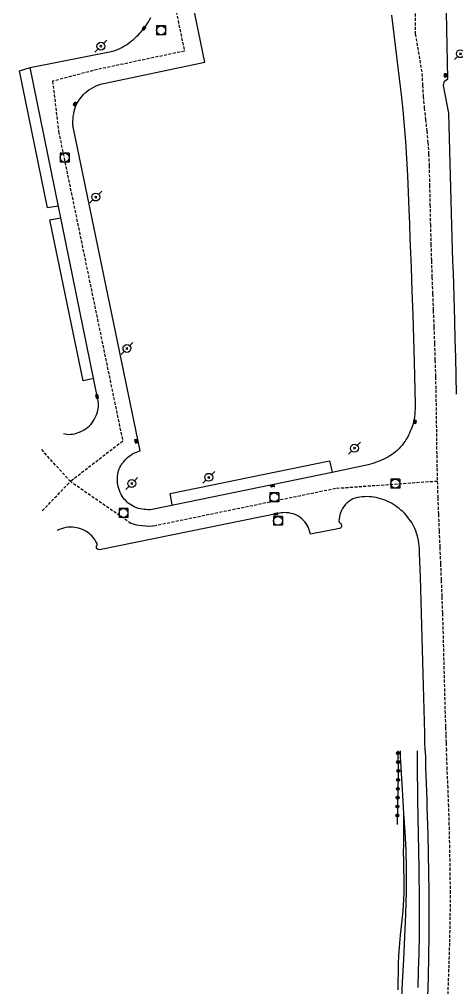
# Model space of a CAD drawing. Header units: millimetres. Extents: x 145999 to 147000, y 141000 to 142001.
# Drawn here: x 146194.7 to 146268.3, y 141631.1 to 141794.3 of the extents above; entities that cross this region are included whole.
import ezdxf

# ---------------------------------------------------------------- set-up
doc = ezdxf.new("R2010")
doc.units = ezdxf.units.MM
doc.linetypes.add('DASHED', pattern=[0.75, 0.5, -0.25])
doc.layers.get('0').update_dxf_attribs({"linetype": 'CONTINUOUS'})
for name, color, linetype in [('W0001', 6, 'DASHED'), ('W0006', 2, 'CONTINUOUS'), ('W0008', 7, 'CONTINUOUS'), ('W0014', 7, 'CONTINUOUS'), ('W0211', 2, 'CONTINUOUS'), ('W0214', 2, 'CONTINUOUS'), ('W0300', 7, 'CONTINUOUS'), ('W0323', 7, 'CONTINUOUS'), ('W0401', 7, 'CONTINUOUS'), ('W0420', 7, 'CONTINUOUS'), ('W0473', 7, 'CONTINUOUS')]:
    doc.layers.add(name, color=color, linetype=linetype)

# ---------------------------------------------------------------- blocks, each defined once
blk = doc.blocks.new('T420')
for p, q in [((0.75, 0.75), (-0.75, 0.75)), ((-0.75, 0.75), (-0.75, -0.75)), ((0.75, 0.75), (0.75, -0.75)), ((0.75, -0.75), (-0.75, -0.75))]:
    blk.add_line(p, q)
blk.add_ellipse((0, 0), major_axis=(-0.53, 0.53), ratio=1, start_param=3.926991, end_param=10.210176)
blk = doc.blocks.new('T473')
for p, q in [((-0.166667, 0.166667), (0.166667, -0.166667)), ((-0.166667, -0.166667), (0.166667, 0.166667)), ((0.500001, 0.500001), (1.000002, 1.000002)), ((-1.000002, -1.000002), (-0.500001, -0.500001))]:
    blk.add_line(p, q)
blk.add_ellipse((0, 0), major_axis=(0.471405, 0.471405), ratio=1, start_param=5.4977871438, end_param=11.780972451)
blk = doc.blocks.new('T401')
for p, q in [((-0.3, 0.3), (0, 0.3)), ((-0.3, -0.25), (-0.3, 0.3)), ((-0.3, 0.15), (0, 0.15)), ((-0.3, 0), (0, 0)), ((0, 0.3), (0, -0.25)), ((-0.3, -0.15), (0, -0.15)), ((-0.3, -0.25), (-0.3, -0.3)), ((-0.3, -0.3), (0, -0.3)), ((0, -0.3), (0, -0.25))]:
    blk.add_line(p, q)
blk = doc.blocks.new('t323o')
at = {"color": 0, "linetype": 'Continuous'}
for radius in [0.25, 0.15]:
    blk.add_circle((0, 0), radius, dxfattribs=at)

msp = doc.modelspace()

# ---------------------------------------------------------------- linework, layer by layer
at = {"layer": 'W0001'}
for points in [[(146219.47, 141807.34), (146220.47, 141798.52), (146222.45, 141788.94), (146207.79, 141785.84), (146200.25, 141783.86), (146201.26, 141775.37), (146212.06, 141723.18), (146203.24, 141716.38)], [(146261.35, 141796.03), (146261.35, 141791.83), (146262.48, 141785.17), (146262.56, 141783.22), (146262.69, 141781.29), (146262.87, 141779.35), (146263.08, 141777.42), (146263.28, 141775.49), (146263.46, 141773.55), (146263.6, 141771.61), (146263.68, 141769.67), (146263.75, 141766.35), (146263.82, 141763.04), (146263.89, 141759.72), (146263.98, 141756.4), (146264.06, 141753.61), (146264.16, 141750.81), (146264.26, 141748.01), (146264.37, 141745.22), (146264.48, 141742.42), (146264.58, 141739.63), (146264.67, 141736.83), (146264.75, 141734.03), (146264.8, 141731.83), (146264.84, 141729.63), (146264.87, 141727.43), (146264.9, 141725.23), (146264.93, 141723.03), (146264.96, 141720.82), (146265, 141718.62), (146265.06, 141716.42)], [(146203.24, 141716.38), (146198.42, 141721.78)], [(146198.52, 141711.46), (146203.24, 141716.38)], [(146265.06, 141716.42), (146247.93, 141715.2), (146217.57, 141708.94), (146217.01, 141708.85), (146216.45, 141708.83), (146215.9, 141708.85), (146215.35, 141708.91), (146214.86, 141708.97), (146214.38, 141709.06), (146213.9, 141709.18), (146213.44, 141709.34), (146203.24, 141716.38)], [(146265.06, 141716.42), (146265.14, 141713.64), (146265.25, 141710.86), (146265.36, 141708.08), (146265.48, 141705.3), (146265.6, 141702.53), (146265.71, 141699.75), (146265.82, 141696.97), (146265.92, 141694.19), (146265.99, 141691.95), (146266.05, 141689.72), (146266.11, 141687.48), (146266.16, 141685.25), (146266.21, 141683.01), (146266.27, 141680.78), (146266.33, 141678.54), (146266.4, 141676.31), (146266.44, 141674.98), (146266.49, 141673.65), (146266.54, 141672.33), (146266.6, 141671)], [(146266.87, 141629.94), (146267.03, 141634.35), (146267.17, 141638.75), (146267.25, 141643.16), (146267.27, 141647), (146267.23, 141650.83), (146267.17, 141654.67), (146267.08, 141658.51), (146266.99, 141661.63), (146266.87, 141664.75), (146266.73, 141667.88), (146266.6, 141671)]]:
    msp.add_lwpolyline(points, dxfattribs=at)
at = {"layer": 'W0006'}
for points in [[(146201.19, 141762.82), (146199.41, 141762.52), (146194.65, 141785.62), (146196.46, 141786.19)], [(146207.2, 141733.75), (146205.42, 141733.36), (146199.8, 141760.53), (146201.56, 141760.83)], [(146220.41, 141712.45), (146220.06, 141714.4), (146246.91, 141719.88), (146247.36, 141717.95)]]:
    msp.add_lwpolyline(points, dxfattribs=at)
at = {"layer": 'W0008'}
for points in [[(146257.36, 141795.02), (146258.64, 141784.3), (146258.95, 141781.65), (146259.23, 141779), (146259.48, 141776.35), (146259.7, 141773.69), (146259.88, 141770.83), (146260.01, 141767.98), (146260.13, 141765.12), (146260.24, 141762.27), (146260.35, 141759.82), (146260.45, 141757.38), (146260.55, 141754.94), (146260.64, 141752.49), (146260.79, 141748.5), (146260.93, 141744.5), (146261.06, 141740.51), (146261.18, 141736.51), (146261.32, 141729.51), (146261.33, 141729.07), (146261.32, 141728.62), (146261.29, 141728.17), (146261.25, 141727.73), (146261.2, 141727.32), (146261.14, 141726.91), (146261.06, 141726.51), (146260.97, 141726.1), (146260.87, 141725.79), (146260.76, 141725.49), (146260.64, 141725.19), (146260.51, 141724.89), (146260.36, 141724.54), (146260.2, 141724.19), (146260.03, 141723.84), (146259.84, 141723.51), (146259.62, 141723.17), (146259.37, 141722.84), (146259.12, 141722.52), (146258.85, 141722.22), (146258.57, 141721.93), (146258.29, 141721.65), (146257.99, 141721.38), (146257.68, 141721.13), (146257.37, 141720.91), (146257.05, 141720.7), (146256.73, 141720.51), (146256.39, 141720.33), (146256.03, 141720.15), (146255.66, 141719.99), (146255.29, 141719.84), (146254.91, 141719.69), (146254.55, 141719.56), (146254.18, 141719.43), (146253.81, 141719.32), (146253.43, 141719.23), (146247.35, 141717.94), (146217, 141711.68), (146216.66, 141711.63), (146216.33, 141711.63), (146215.99, 141711.65), (146215.66, 141711.69), (146215.34, 141711.73), (146215.03, 141711.78), (146214.72, 141711.86), (146214.41, 141711.96), (146214.1, 141712.09), (146213.81, 141712.24), (146213.52, 141712.41), (146213.24, 141712.6), (146213, 141712.77), (146212.78, 141712.96), (146212.57, 141713.17), (146212.37, 141713.39), (146212.16, 141713.65), (146211.98, 141713.93), (146211.81, 141714.23), (146211.66, 141714.53), (146211.52, 141714.86), (146211.4, 141715.2), (146211.3, 141715.54), (146211.23, 141715.9), (146211.21, 141716.07), (146211.19, 141716.25), (146211.18, 141716.43), (146211.17, 141716.6), (146211.17, 141716.78), (146211.18, 141716.96), (146211.19, 141717.13), (146211.21, 141717.31), (146211.24, 141717.61), (146211.29, 141717.92), (146211.36, 141718.22), (146211.46, 141718.51), (146211.58, 141718.77), (146211.72, 141719.02), (146211.88, 141719.25), (146212.04, 141719.48), (146212.23, 141719.73), (146212.43, 141719.97), (146212.65, 141720.2), (146212.88, 141720.42), (146213.14, 141720.65), (146213.42, 141720.86), (146213.72, 141721.06), (146214.04, 141721.21), (146214.99, 141721.58), (146203.76, 141775.89), (146203.73, 141776.08), (146203.7, 141776.28), (146203.68, 141776.48), (146203.68, 141776.67), (146203.67, 141776.87), (146203.68, 141777.07), (146203.68, 141777.27), (146203.7, 141777.46), (146203.74, 141777.91), (146203.8, 141778.36), (146203.89, 141778.8), (146204.01, 141779.23), (146204.12, 141779.55), (146204.24, 141779.87), (146204.39, 141780.17), (146204.56, 141780.46), (146204.76, 141780.78), (146204.98, 141781.07), (146205.22, 141781.36), (146205.47, 141781.63), (146205.75, 141781.9), (146206.04, 141782.15), (146206.36, 141782.39), (146206.68, 141782.6), (146207.06, 141782.83), (146207.46, 141783.04), (146207.88, 141783.22), (146208.32, 141783.35), (146225.91, 141787.07), (146225.9, 141787.08), (146223.42, 141799.13)], [(146202.08, 141724.46), (146202.08, 141724.46), (146202.08, 141724.46), (146202.08, 141724.46), (146202.08, 141724.46), (146202.08, 141724.46), (146202.95, 141724.33), (146202.95, 141724.33), (146202.95, 141724.33), (146203.28, 141724.35), (146203.61, 141724.39), (146203.93, 141724.45), (146204.25, 141724.53), (146204.56, 141724.63), (146204.91, 141724.77), (146205.25, 141724.93), (146205.58, 141725.11), (146205.89, 141725.32), (146206.17, 141725.53), (146206.43, 141725.75), (146206.67, 141726), (146206.89, 141726.26), (146207.1, 141726.56), (146207.28, 141726.87), (146207.44, 141727.2), (146207.59, 141727.53), (146207.7, 141727.82), (146207.8, 141728.12), (146207.87, 141728.42), (146207.93, 141728.72), (146207.95, 141728.83), (146207.96, 141728.94), (146207.97, 141729.05), (146207.98, 141729.16), (146207.98, 141729.27), (146207.98, 141729.38), (146207.98, 141729.49), (146207.98, 141729.6), (146207.95, 141729.83), (146207.92, 141730.06), (146207.88, 141730.29), (146207.83, 141730.51), (146196.47, 141786.16), (146210.39, 141788.95), (146210.79, 141789.06), (146211.17, 141789.2), (146211.55, 141789.37), (146211.91, 141789.56), (146212.26, 141789.75), (146212.6, 141789.97), (146212.92, 141790.19), (146213.25, 141790.43), (146213.56, 141790.67), (146213.87, 141790.92), (146214.17, 141791.18), (146214.46, 141791.45), (146214.71, 141791.69), (146214.95, 141791.95), (146215.17, 141792.21), (146215.4, 141792.48), (146215.66, 141792.81), (146215.92, 141793.16), (146216.16, 141793.52), (146216.39, 141793.88), (146216.6, 141794.23), (146216.8, 141794.58)], [(146263.01, 141671), (146263, 141671.22), (146263, 141671.44), (146262.99, 141671.66), (146262.98, 141671.88), (146262.93, 141673.9), (146262.88, 141675.93), (146262.83, 141677.95), (146262.78, 141679.97), (146262.73, 141681.99), (146262.68, 141684.01), (146262.63, 141686.04), (146262.58, 141688.06), (146262.46, 141692.13), (146262.34, 141696.21), (146262.22, 141700.28), (146262.08, 141704.36), (146262.06, 141705.1), (146262.02, 141705.56), (146261.96, 141706.03), (146261.88, 141706.48), (146261.78, 141706.94), (146261.69, 141707.33), (146261.58, 141707.71), (146261.45, 141708.09), (146261.3, 141708.46), (146261.13, 141708.8), (146260.94, 141709.14), (146260.74, 141709.47), (146260.52, 141709.79), (146260.29, 141710.11), (146260.05, 141710.43), (146259.79, 141710.74), (146259.52, 141711.04), (146259.24, 141711.32), (146258.94, 141711.58), (146258.64, 141711.83), (146258.32, 141712.07), (146258, 141712.31), (146257.67, 141712.53), (146257.32, 141712.73), (146256.97, 141712.92), (146256.61, 141713.08), (146256.25, 141713.23), (146255.87, 141713.36), (146255.5, 141713.48), (146255.12, 141713.58), (146254.74, 141713.68), (146254.36, 141713.75), (146253.97, 141713.81), (146253.57, 141713.84), (146253.18, 141713.85), (146252.78, 141713.84), (146252.38, 141713.8), (146251.99, 141713.75), (146251.6, 141713.69), (146251.22, 141713.59), (146250.85, 141713.45), (146250.49, 141713.26), (146250.15, 141713.03), (146249.84, 141712.77), (146249.55, 141712.48), (146249.31, 141712.18), (146249.09, 141711.84), (146248.91, 141711.5), (146248.76, 141711.13), (146248.64, 141710.78), (146248.56, 141710.42), (146248.5, 141710.06), (146248.47, 141709.69), (146248.52, 141709.55), (146248.65, 141709.43), (146248.79, 141709.34), (146248.86, 141709.24), (146248.92, 141709.06), (146248.93, 141708.83), (146248.82, 141708.6), (146248.58, 141708.47), (146243.71, 141707.5), (146243.28, 141708.74), (146243.14, 141709.05), (146242.95, 141709.34), (146242.74, 141709.6), (146242.51, 141709.85), (146242.22, 141710.13), (146241.91, 141710.38), (146241.57, 141710.61), (146241.21, 141710.79), (146240.84, 141710.94), (146240.45, 141711.03), (146240.06, 141711.1), (146239.66, 141711.14), (146239.36, 141711.15), (146239.05, 141711.13), (146238.75, 141711.1), (146238.45, 141711.05), (146208.17, 141704.88), (146207.94, 141704.91), (146207.76, 141705.05), (146207.67, 141705.23), (146207.64, 141705.42), (146207.66, 141705.53), (146207.73, 141705.67), (146207.77, 141705.82), (146207.75, 141705.95), (146207.56, 141706.29), (146207.34, 141706.62), (146207.11, 141706.93), (146206.85, 141707.23), (146206.65, 141707.43), (146206.43, 141707.62), (146206.2, 141707.8), (146205.95, 141707.96), (146205.63, 141708.13), (146205.3, 141708.28), (146204.96, 141708.4), (146204.61, 141708.51), (146204.28, 141708.59), (146203.95, 141708.66), (146203.61, 141708.71), (146203.27, 141708.72), (146202.88, 141708.69), (146202.49, 141708.62), (146202.1, 141708.53), (146201.73, 141708.41), (146201.36, 141708.29), (146201.04, 141708.13), (146201.04, 141708.13), (146201.04, 141708.13), (146201.04, 141708.13)], [(146263.01, 141671), (146263.05, 141669.63), (146263.09, 141668.26), (146263.14, 141666.89), (146263.18, 141665.52), (146263.23, 141664.16), (146263.27, 141662.79), (146263.31, 141661.42), (146263.35, 141660.05), (146263.44, 141656.84), (146263.52, 141653.63), (146263.59, 141650.42), (146263.63, 141647.2), (146263.64, 141643.6), (146263.63, 141639.99), (146263.59, 141636.38), (146263.52, 141632.77), (146263.47, 141631.13), (146263.4, 141629.5)]]:
    msp.add_lwpolyline(points, dxfattribs=at)
at = {"layer": 'W0014'}
msp.add_lwpolyline([(146268.31, 141731.09), (146268.24, 141734.2), (146268.17, 141737.3), (146268.09, 141740.4), (146268.01, 141743.51), (146267.95, 141745.51), (146267.89, 141747.51), (146267.82, 141749.52), (146267.76, 141751.52), (146267.69, 141753.53), (146267.62, 141755.53), (146267.56, 141757.54), (146267.5, 141759.54), (146267.01, 141778.49), (146266.13, 141783.15), (146266.26, 141783.87), (146266.83, 141784.26), (146266.6, 141795.52)], dxfattribs=at)
at = {"layer": 'W0211'}
msp.add_lwpolyline([(146258.78, 141671), (146258.8, 141670.06), (146258.84, 141669.12), (146258.89, 141668.19), (146258.95, 141667.25), (146259.02, 141666.32), (146259.08, 141665.38), (146259.14, 141664.44), (146259.2, 141663.51), (146259.38, 141660.43), (146259.58, 141657.34), (146259.75, 141654.26), (146259.83, 141651.17), (146259.82, 141647.33), (146259.71, 141643.49), (146259.55, 141639.65), (146259.35, 141635.82), (146259.14, 141631.98), (146258.96, 141628.15)], dxfattribs=at)
at = {"layer": 'W0214'}
msp.add_lwpolyline([(146261.81, 141631.08), (146261.91, 141633.99), (146261.99, 141636.9), (146262.04, 141639.81), (146262.05, 141645.53), (146261.98, 141651.26), (146261.88, 141656.98), (146261.79, 141662.7), (146261.77, 141664.78), (146261.75, 141666.85), (146261.74, 141668.93), (146261.73, 141671)], dxfattribs=at)
at = {"layer": 'W0300'}
msp.add_lwpolyline([(146258.45, 141630.72), (146258.48, 141632.16), (146258.5, 141633.6), (146258.54, 141635.05), (146258.59, 141636.49), (146258.67, 141637.93), (146258.84, 141639.94), (146259.07, 141641.94), (146259.29, 141643.95), (146259.43, 141645.96), (146259.47, 141646.93), (146259.48, 141647.9), (146259.47, 141648.87), (146259.46, 141649.84), (146259.44, 141650.81), (146259.41, 141651.78), (146259.4, 141652.75), (146259.39, 141653.72), (146259.4, 141655.32), (146259.4, 141656.93), (146259.41, 141658.53), (146259.43, 141660.14)], dxfattribs=at)
at = {"layer": 'W0323'}
msp.add_lwpolyline([(146258.43, 141671), (146258.47, 141667.11), (146258.27, 141658.61)], dxfattribs=at)

# ---------------------------------------------------------------- block references
for p, rotation in [((146258.43, 141670.61), 270.6341492106266), ((146258.45, 141669.11), 270.6341492106266), ((146258.47, 141667.61), 270.6341492106266), ((146258.41, 141664.61), 268.6245181823778), ((146258.45, 141666.11), 268.6245181823778), ((146258.38, 141663.11), 268.6245181823778), ((146258.34, 141661.61), 268.6245181823778), ((146258.3, 141660.11), 268.6245181823778)]:
    msp.add_blockref('t323o', p, dxfattribs=dict(at, rotation=rotation))
at = {"layer": 'W0401'}
for p, rotation in [((146215.77, 141792.72), 322.8953661641209), ((146266.58, 141784.88), 1.184891199301143), ((146204.14, 141779.99), 335.1880623021012), ((146207.9, 141730.76), 11.53962190558055), ((146261.16, 141726.47), 167.7653230176099), ((146214.48, 141723.24), 11.6837662178245), ((146237.28, 141715.77), 101.6587224186162), ((146237.86, 141711.07), 101.5062999170982)]:
    msp.add_blockref('T401', p, dxfattribs=dict(at, rotation=rotation))
at = {"layer": 'W0420'}
for p in [(146218.53, 141792.44), (146202.28, 141771), (146257.98, 141716.05), (146237.59, 141713.73), (146212.19, 141711.08), (146238.21, 141709.76)]:
    msp.add_blockref('T420', p, dxfattribs=at)
at = {"layer": 'W0473'}
for p in [(146208.39, 141789.77), (146268.96, 141788.51), (146207.52, 141764.35), (146212.78, 141738.82), (146251.1, 141722), (146213.58, 141716.06), (146226.56, 141717.1)]:
    msp.add_blockref('T473', p, dxfattribs=at)

doc.saveas('drawing.dxf')
